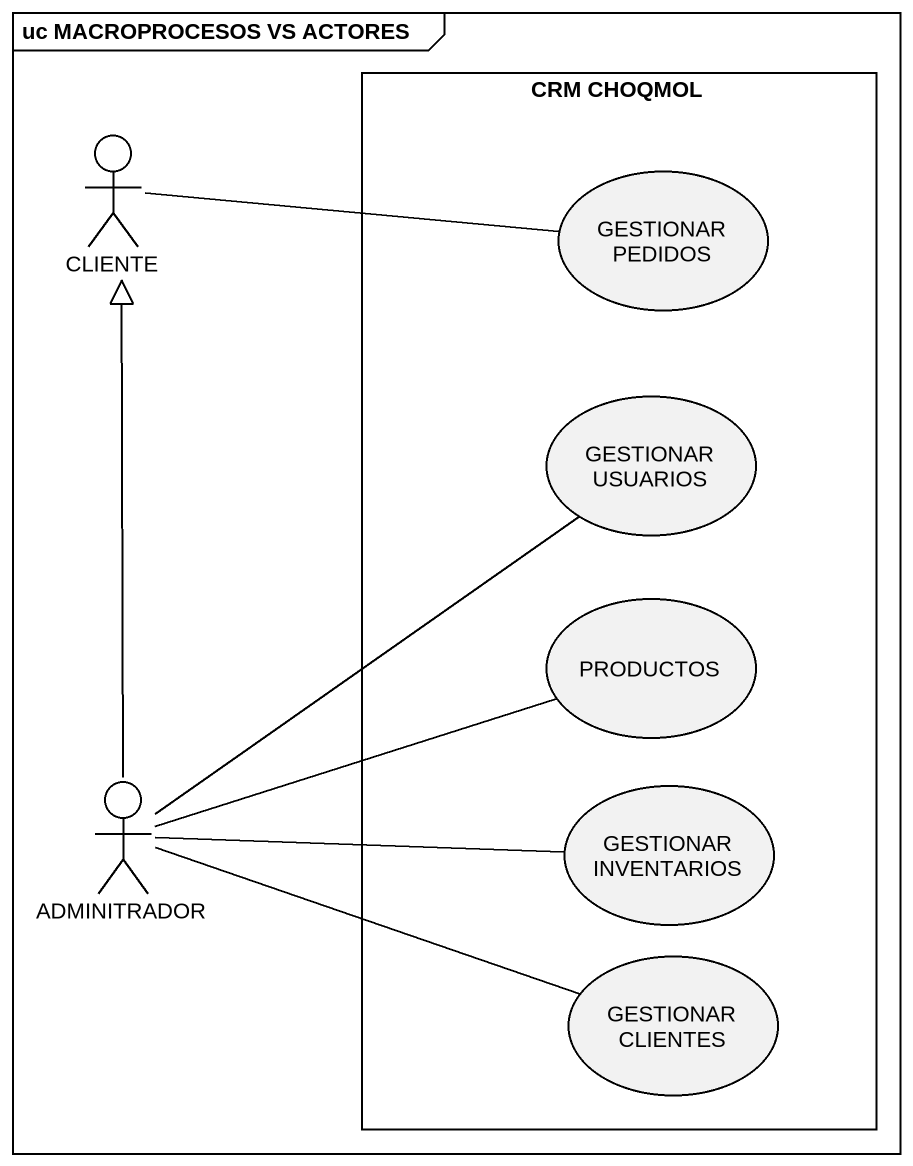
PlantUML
@startuml
mainframe uc MACROPROCESOS VS ACTORES
rectangle "CRM CHOQMOL" as CRM_CHOQMOL {
  usecase "GESTIONAR PEDIDOS" as GESTIONAR_PEDIDOS
  usecase "GESTIONAR USUARIOS" as GESTIONAR_USUARIOS
  usecase PRODUCTOS
  usecase "GESTIONAR INVENTARIOS" as GESTIONAR_INVENTARIOS
  usecase "GESTIONAR CLIENTES" as GESTIONAR_CLIENTES
}
actor CLIENTE
actor ADMINITRADOR
CLIENTE -right- GESTIONAR_PEDIDOS
ADMINITRADOR -up-|> CLIENTE
ADMINITRADOR -up- GESTIONAR_USUARIOS
ADMINITRADOR -right- PRODUCTOS
ADMINITRADOR -right- GESTIONAR_INVENTARIOS
ADMINITRADOR -right- GESTIONAR_CLIENTES
@enduml
